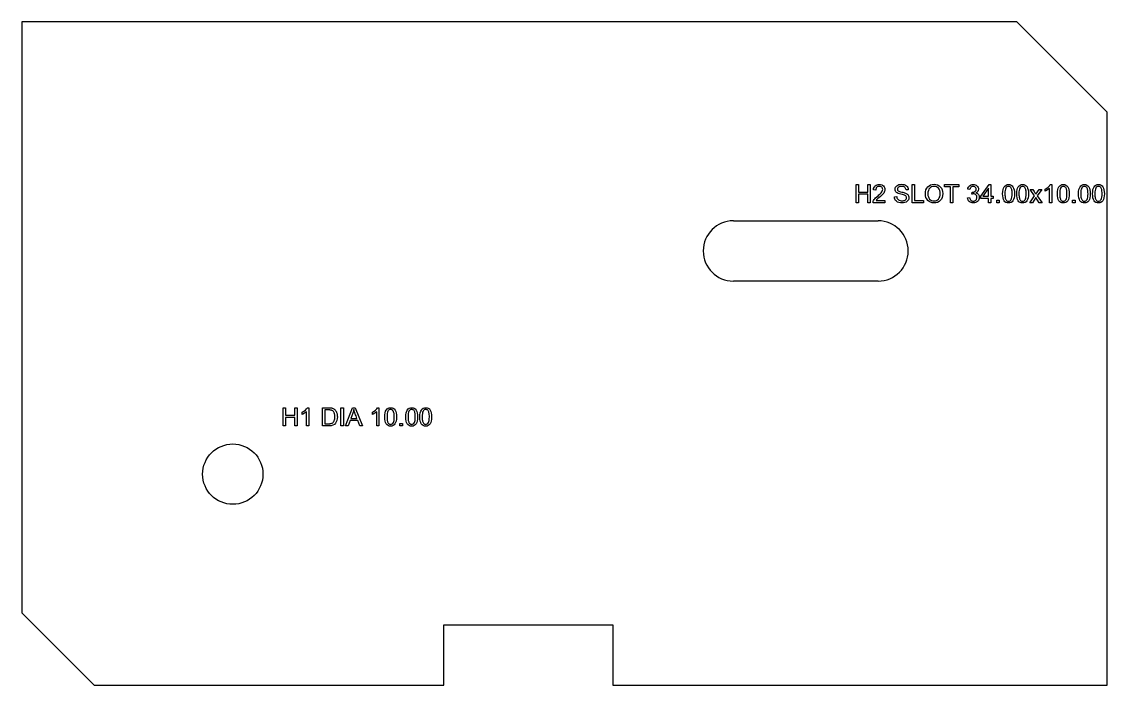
# Model space of a CAD drawing. Header units: millimetres. Extents: x 0 to 180, y 0 to 190.
# Drawn here: x 0 to 180, y 0 to 110 of the extents above; entities that cross this region are included whole.
import ezdxf

# ---------------------------------------------------------------- set-up
doc = ezdxf.new("R2010")
doc.units = ezdxf.units.MM
for name, color, linetype in [('CUT', 1, 'CONTINUOUS'), ('HOLE', 3, 'CONTINUOUS'), ('TEXT', 7, 'CONTINUOUS')]:
    doc.layers.add(name, color=color, linetype=linetype)

msp = doc.modelspace()

# ---------------------------------------------------------------- linework, layer by layer
at = {"layer": 'CUT'}
msp.add_lwpolyline([(12, 0), (70, 0), (70, 10), (98, 10), (98, 0), (180, 0), (180, 95), (165, 110), (0, 110), (0, 12), (12, 0)], close=True, dxfattribs=at)
at = {"layer": 'HOLE'}
for p, q in [((118, 77), (142, 77)), ((142, 67), (118, 67))]:
    msp.add_line(p, q, dxfattribs=at)
msp.add_circle((35, 35), 5, dxfattribs=at)
for centre, start, end in [((118, 72), 90, 270), ((142, 72), 270, 90)]:
    msp.add_arc(centre, 5, start, end, dxfattribs=at)
at = {"layer": 'TEXT'}
for points in [[(140.69, 80), (140.29, 80), (140.29, 81.41), (138.73, 81.41), (138.73, 80), (138.34, 80), (138.34, 83), (138.73, 83), (138.73, 81.77), (140.29, 81.77), (140.29, 83), (140.69, 83), (140.69, 80)], [(143.14, 80), (141.16, 80), (141.17, 80.13), (141.2, 80.26), (141.26, 80.38), (141.33, 80.51), (141.44, 80.65), (141.59, 80.81), (141.77, 80.98), (141.99, 81.16), (142.14, 81.28), (142.28, 81.41), (142.4, 81.53), (142.52, 81.66), (142.63, 81.79), (142.7, 81.92), (142.74, 82.06), (142.76, 82.19), (142.75, 82.3), (142.72, 82.4), (142.67, 82.48), (142.6, 82.56), (142.51, 82.63), (142.42, 82.67), (142.31, 82.7), (142.19, 82.71), (142.07, 82.7), (141.96, 82.67), (141.86, 82.63), (141.78, 82.56), (141.7, 82.47), (141.65, 82.37), (141.62, 82.25), (141.61, 82.1), (141.23, 82.15), (141.26, 82.35), (141.32, 82.52), (141.41, 82.67), (141.53, 82.79), (141.67, 82.89), (141.83, 82.96), (142, 83), (142.2, 83.01), (142.41, 83), (142.59, 82.95), (142.75, 82.88), (142.89, 82.77), (143, 82.64), (143.07, 82.5), (143.12, 82.35), (143.13, 82.18), (143.12, 82.03), (143.08, 81.89), (143.02, 81.74), (142.93, 81.6), (142.8, 81.43), (142.62, 81.25), (142.38, 81.04), (142.1, 80.8), (141.95, 80.68), (141.83, 80.56), (141.73, 80.45), (141.67, 80.36), (143.14, 80.36), (143.14, 80)], [(146.63, 82.12), (146.6, 82.25), (146.56, 82.37), (146.5, 82.47), (146.42, 82.55), (146.32, 82.61), (146.2, 82.66), (146.06, 82.69), (145.9, 82.7), (145.75, 82.69), (145.62, 82.67), (145.5, 82.63), (145.4, 82.58), (145.31, 82.52), (145.25, 82.44), (145.22, 82.35), (145.21, 82.25), (145.21, 82.16), (145.24, 82.08), (145.29, 82.01), (145.35, 81.96), (145.44, 81.91), (145.57, 81.86), (145.73, 81.82), (145.92, 81.77), (146.1, 81.73), (146.26, 81.69), (146.4, 81.64), (146.53, 81.6), (146.64, 81.55), (146.75, 81.49), (146.84, 81.42), (146.93, 81.33), (147.01, 81.23), (147.06, 81.12), (147.09, 80.99), (147.1, 80.85), (147.08, 80.66), (147.02, 80.49), (146.93, 80.34), (146.79, 80.2), (146.63, 80.09), (146.44, 80.01), (146.22, 79.96), (145.99, 79.95), (145.69, 79.97), (145.44, 80.02), (145.22, 80.11), (145.04, 80.23), (144.9, 80.38), (144.8, 80.56), (144.74, 80.75), (144.71, 80.96), (145.09, 81), (145.11, 80.83), (145.17, 80.69), (145.25, 80.57), (145.36, 80.47), (145.5, 80.4), (145.64, 80.35), (145.8, 80.32), (145.97, 80.31), (146.13, 80.32), (146.27, 80.34), (146.4, 80.38), (146.51, 80.44), (146.6, 80.52), (146.67, 80.61), (146.7, 80.7), (146.72, 80.82), (146.7, 80.93), (146.66, 81.03), (146.6, 81.11), (146.5, 81.17), (146.38, 81.23), (146.21, 81.29), (146.02, 81.34), (145.78, 81.4), (145.55, 81.46), (145.35, 81.53), (145.18, 81.61), (145.05, 81.7), (144.95, 81.81), (144.88, 81.93), (144.84, 82.07), (144.83, 82.22), (144.85, 82.39), (144.9, 82.55), (144.99, 82.69), (145.11, 82.82), (145.27, 82.92), (145.44, 82.99), (145.65, 83.04), (145.88, 83.05), (146.12, 83.04), (146.33, 82.99), (146.52, 82.92), (146.68, 82.82), (146.82, 82.69), (146.92, 82.53), (146.98, 82.35), (147.01, 82.15), (146.63, 82.12)], [(149.51, 80), (147.63, 80), (147.63, 83), (148.03, 83), (148.03, 80.36), (149.51, 80.36), (149.51, 80)], [(151.28, 83.05), (151.58, 83.02), (151.86, 82.94), (152.1, 82.81), (152.31, 82.62), (152.49, 82.39), (152.62, 82.13), (152.69, 81.83), (152.72, 81.5), (152.69, 81.16), (152.61, 80.87), (152.49, 80.6), (152.31, 80.37), (152.1, 80.19), (151.85, 80.05), (151.58, 79.98), (151.28, 79.95), (150.97, 79.98), (150.7, 80.06), (150.45, 80.2), (150.24, 80.39), (150.07, 80.62), (149.94, 80.88), (149.87, 81.16), (149.84, 81.46), (149.87, 81.81), (149.94, 82.12), (150.07, 82.39), (150.24, 82.63), (150.46, 82.81), (150.7, 82.95), (150.98, 83.02), (151.28, 83.05)], [(155.38, 82.64), (154.38, 82.64), (154.38, 80), (153.98, 80), (153.98, 82.64), (153, 82.64), (153, 83), (155.38, 83), (155.38, 82.64)], [(158.22, 81.62), (158.35, 81.59), (158.46, 81.53), (158.56, 81.45), (158.64, 81.35), (158.7, 81.24), (158.75, 81.13), (158.77, 81.01), (158.78, 80.88), (158.76, 80.69), (158.71, 80.51), (158.62, 80.35), (158.49, 80.21), (158.33, 80.1), (158.16, 80.01), (157.97, 79.97), (157.77, 79.95), (157.58, 79.96), (157.41, 80.01), (157.25, 80.08), (157.12, 80.18), (157, 80.31), (156.91, 80.45), (156.85, 80.61), (156.82, 80.79), (157.18, 80.84), (157.22, 80.7), (157.26, 80.58), (157.32, 80.48), (157.39, 80.4), (157.47, 80.33), (157.56, 80.29), (157.66, 80.26), (157.77, 80.25), (157.9, 80.26), (158.01, 80.3), (158.11, 80.35), (158.21, 80.43), (158.29, 80.53), (158.34, 80.63), (158.38, 80.75), (158.39, 80.88), (158.38, 81), (158.35, 81.11), (158.3, 81.21), (158.23, 81.29), (158.14, 81.37), (158.04, 81.42), (157.93, 81.45), (157.8, 81.46), (157.74, 81.46), (157.68, 81.45), (157.61, 81.44), (157.54, 81.42), (157.58, 81.74), (157.65, 81.74), (157.72, 81.75), (157.77, 81.75), (157.82, 81.76), (157.86, 81.77), (157.91, 81.78), (157.96, 81.8), (158.01, 81.83), (158.06, 81.86), (158.11, 81.89), (158.15, 81.94), (158.19, 81.99), (158.22, 82.04), (158.24, 82.1), (158.25, 82.17), (158.26, 82.24), (158.25, 82.35), (158.22, 82.44), (158.17, 82.52), (158.11, 82.59), (158.03, 82.64), (157.95, 82.68), (157.86, 82.7), (157.76, 82.71), (157.66, 82.7), (157.56, 82.68), (157.48, 82.63), (157.4, 82.57), (157.34, 82.49), (157.29, 82.4), (157.25, 82.29), (157.22, 82.17), (156.86, 82.23), (156.9, 82.42), (156.97, 82.58), (157.06, 82.71), (157.17, 82.82), (157.3, 82.9), (157.44, 82.97), (157.59, 83), (157.76, 83.01), (157.94, 83), (158.1, 82.96), (158.25, 82.89), (158.38, 82.79), (158.49, 82.67), (158.57, 82.54), (158.62, 82.39), (158.63, 82.23), (158.61, 82.04), (158.53, 81.87), (158.4, 81.74), (158.22, 81.63), (158.22, 81.62)], [(161.1, 80.72), (160.69, 80.72), (160.69, 80), (160.33, 80), (160.33, 80.72), (159.03, 80.72), (159.03, 81.06), (160.39, 83), (160.69, 83), (160.69, 81.06), (161.1, 81.06), (161.1, 80.72)], [(163.62, 83.01), (163.85, 82.99), (164.05, 82.92), (164.22, 82.8), (164.36, 82.63), (164.46, 82.41), (164.54, 82.15), (164.59, 81.84), (164.6, 81.48), (164.59, 81.12), (164.54, 80.8), (164.46, 80.54), (164.35, 80.33), (164.21, 80.16), (164.04, 80.04), (163.85, 79.97), (163.62, 79.95), (163.39, 79.97), (163.2, 80.04), (163.03, 80.16), (162.89, 80.33), (162.78, 80.55), (162.71, 80.81), (162.66, 81.12), (162.65, 81.48), (162.66, 81.84), (162.71, 82.16), (162.79, 82.42), (162.9, 82.63), (163.04, 82.8), (163.21, 82.92), (163.4, 82.99), (163.62, 83.01)], [(165.95, 83.01), (166.18, 82.99), (166.38, 82.92), (166.55, 82.8), (166.69, 82.63), (166.79, 82.41), (166.87, 82.15), (166.92, 81.84), (166.93, 81.48), (166.92, 81.12), (166.87, 80.8), (166.79, 80.54), (166.68, 80.33), (166.54, 80.16), (166.37, 80.04), (166.18, 79.97), (165.95, 79.95), (165.72, 79.97), (165.53, 80.04), (165.36, 80.16), (165.22, 80.33), (165.11, 80.55), (165.04, 80.81), (164.99, 81.12), (164.98, 81.48), (164.99, 81.84), (165.04, 82.16), (165.12, 82.42), (165.23, 82.63), (165.37, 82.8), (165.54, 82.92), (165.73, 82.99), (165.95, 83.01)], [(170.79, 80), (170.42, 80), (170.42, 82.35), (170.27, 82.22), (170.1, 82.11), (169.9, 82), (169.68, 81.9), (169.68, 82.26), (169.97, 82.42), (170.22, 82.6), (170.41, 82.8), (170.55, 83.01), (170.79, 83.01), (170.79, 80)], [(172.71, 83.01), (172.94, 82.99), (173.14, 82.92), (173.31, 82.8), (173.44, 82.63), (173.55, 82.41), (173.63, 82.15), (173.67, 81.84), (173.69, 81.48), (173.67, 81.12), (173.63, 80.8), (173.55, 80.54), (173.44, 80.33), (173.3, 80.16), (173.13, 80.04), (172.93, 79.97), (172.71, 79.95), (172.48, 79.97), (172.28, 80.04), (172.12, 80.16), (171.98, 80.33), (171.87, 80.55), (171.8, 80.81), (171.75, 81.12), (171.73, 81.48), (171.75, 81.84), (171.8, 82.16), (171.88, 82.42), (171.99, 82.63), (172.13, 82.8), (172.29, 82.92), (172.49, 82.99), (172.71, 83.01)], [(176.21, 83.01), (176.44, 82.99), (176.63, 82.92), (176.8, 82.8), (176.94, 82.63), (177.05, 82.41), (177.12, 82.15), (177.17, 81.84), (177.18, 81.48), (177.17, 81.12), (177.12, 80.8), (177.04, 80.54), (176.93, 80.33), (176.79, 80.16), (176.62, 80.04), (176.43, 79.97), (176.21, 79.95), (175.98, 79.97), (175.78, 80.04), (175.61, 80.16), (175.47, 80.33), (175.37, 80.55), (175.29, 80.81), (175.25, 81.12), (175.23, 81.48), (175.25, 81.84), (175.29, 82.16), (175.37, 82.42), (175.48, 82.63), (175.62, 82.8), (175.79, 82.92), (175.98, 82.99), (176.21, 83.01)], [(178.54, 83.01), (178.77, 82.99), (178.96, 82.92), (179.13, 82.8), (179.27, 82.63), (179.38, 82.41), (179.45, 82.15), (179.5, 81.84), (179.52, 81.48), (179.5, 81.12), (179.45, 80.8), (179.37, 80.54), (179.26, 80.33), (179.12, 80.16), (178.95, 80.04), (178.76, 79.97), (178.54, 79.95), (178.31, 79.97), (178.11, 80.04), (177.94, 80.16), (177.8, 80.33), (177.7, 80.55), (177.62, 80.81), (177.58, 81.12), (177.56, 81.48), (177.58, 81.84), (177.62, 82.16), (177.7, 82.42), (177.81, 82.63), (177.95, 82.8), (178.12, 82.92), (178.32, 82.99), (178.54, 83.01)], [(151.28, 80.29), (151.5, 80.31), (151.69, 80.37), (151.87, 80.47), (152.02, 80.61), (152.14, 80.78), (152.23, 80.99), (152.29, 81.23), (152.3, 81.5), (152.29, 81.77), (152.23, 82.01), (152.14, 82.22), (152.01, 82.4), (151.86, 82.53), (151.69, 82.63), (151.5, 82.69), (151.29, 82.71), (151.07, 82.69), (150.88, 82.63), (150.7, 82.54), (150.55, 82.4), (150.42, 82.23), (150.33, 82.01), (150.27, 81.75), (150.26, 81.45), (150.27, 81.21), (150.33, 80.98), (150.42, 80.78), (150.54, 80.61), (150.69, 80.47), (150.87, 80.37), (151.06, 80.31), (151.28, 80.29)], [(160.33, 81.06), (160.33, 82.41), (160.32, 82.41), (159.39, 81.06), (160.33, 81.06)], [(163.62, 80.25), (163.76, 80.27), (163.88, 80.32), (163.99, 80.41), (164.07, 80.54), (164.14, 80.71), (164.18, 80.92), (164.21, 81.18), (164.22, 81.48), (164.22, 81.69), (164.21, 81.89), (164.18, 82.05), (164.16, 82.19), (164.12, 82.32), (164.07, 82.42), (164.02, 82.51), (163.96, 82.58), (163.88, 82.64), (163.8, 82.68), (163.72, 82.7), (163.62, 82.71), (163.48, 82.69), (163.36, 82.64), (163.26, 82.55), (163.17, 82.42), (163.11, 82.25), (163.06, 82.04), (163.03, 81.78), (163.02, 81.48), (163.03, 81.27), (163.04, 81.08), (163.06, 80.91), (163.09, 80.77), (163.13, 80.65), (163.17, 80.54), (163.23, 80.45), (163.29, 80.38), (163.36, 80.32), (163.44, 80.28), (163.53, 80.26), (163.62, 80.25)], [(165.95, 80.25), (166.09, 80.27), (166.21, 80.32), (166.32, 80.41), (166.4, 80.54), (166.47, 80.71), (166.52, 80.92), (166.54, 81.18), (166.55, 81.48), (166.55, 81.69), (166.54, 81.89), (166.52, 82.05), (166.49, 82.19), (166.45, 82.32), (166.4, 82.42), (166.35, 82.51), (166.29, 82.58), (166.21, 82.64), (166.13, 82.68), (166.05, 82.7), (165.95, 82.71), (165.81, 82.69), (165.69, 82.64), (165.59, 82.55), (165.5, 82.42), (165.44, 82.25), (165.39, 82.04), (165.36, 81.78), (165.35, 81.48), (165.36, 81.27), (165.37, 81.08), (165.39, 80.91), (165.42, 80.77), (165.46, 80.65), (165.51, 80.54), (165.56, 80.45), (165.62, 80.38), (165.69, 80.32), (165.77, 80.28), (165.86, 80.26), (165.95, 80.25)], [(169.19, 80), (168.73, 80), (168.17, 80.86), (167.6, 80), (167.15, 80), (167.94, 81.13), (167.21, 82.17), (167.67, 82.17), (167.77, 82.01), (167.87, 81.87), (167.95, 81.75), (168.01, 81.65), (168.07, 81.56), (168.11, 81.5), (168.14, 81.45), (168.16, 81.42), (168.69, 82.17), (169.13, 82.17), (168.38, 81.15), (169.19, 80)], [(172.71, 80.25), (172.85, 80.27), (172.97, 80.32), (173.07, 80.41), (173.16, 80.54), (173.23, 80.71), (173.27, 80.92), (173.3, 81.18), (173.31, 81.48), (173.31, 81.69), (173.29, 81.89), (173.27, 82.05), (173.24, 82.19), (173.21, 82.32), (173.16, 82.42), (173.11, 82.51), (173.04, 82.58), (172.97, 82.64), (172.89, 82.68), (172.8, 82.7), (172.71, 82.71), (172.57, 82.69), (172.45, 82.64), (172.34, 82.55), (172.26, 82.42), (172.2, 82.25), (172.15, 82.04), (172.12, 81.78), (172.11, 81.48), (172.12, 81.27), (172.13, 81.08), (172.15, 80.91), (172.18, 80.77), (172.22, 80.65), (172.26, 80.54), (172.32, 80.45), (172.38, 80.38), (172.45, 80.32), (172.53, 80.28), (172.62, 80.26), (172.71, 80.25)], [(176.21, 80.25), (176.35, 80.27), (176.47, 80.32), (176.57, 80.41), (176.65, 80.54), (176.72, 80.71), (176.77, 80.92), (176.8, 81.18), (176.81, 81.48), (176.8, 81.69), (176.79, 81.89), (176.77, 82.05), (176.74, 82.19), (176.7, 82.32), (176.66, 82.42), (176.6, 82.51), (176.54, 82.58), (176.47, 82.64), (176.39, 82.68), (176.3, 82.7), (176.2, 82.71), (176.06, 82.69), (175.94, 82.64), (175.84, 82.55), (175.76, 82.42), (175.69, 82.25), (175.64, 82.04), (175.62, 81.78), (175.61, 81.48), (175.61, 81.27), (175.62, 81.08), (175.64, 80.91), (175.67, 80.77), (175.71, 80.65), (175.76, 80.54), (175.81, 80.45), (175.87, 80.38), (175.95, 80.32), (176.02, 80.28), (176.11, 80.26), (176.21, 80.25)], [(178.54, 80.25), (178.68, 80.27), (178.8, 80.32), (178.9, 80.41), (178.98, 80.54), (179.05, 80.71), (179.1, 80.92), (179.13, 81.18), (179.14, 81.48), (179.13, 81.69), (179.12, 81.89), (179.1, 82.05), (179.07, 82.19), (179.03, 82.32), (178.99, 82.42), (178.93, 82.51), (178.87, 82.58), (178.8, 82.64), (178.72, 82.68), (178.63, 82.7), (178.53, 82.71), (178.39, 82.69), (178.27, 82.64), (178.17, 82.55), (178.09, 82.42), (178.02, 82.25), (177.97, 82.04), (177.95, 81.78), (177.94, 81.48), (177.94, 81.27), (177.95, 81.08), (177.98, 80.91), (178, 80.77), (178.04, 80.65), (178.09, 80.54), (178.14, 80.45), (178.21, 80.38), (178.28, 80.32), (178.35, 80.28), (178.44, 80.26), (178.54, 80.25)], [(162.09, 80), (161.67, 80), (161.67, 80.42), (162.09, 80.42), (162.09, 80)], [(174.67, 80), (174.25, 80), (174.25, 80.42), (174.67, 80.42), (174.67, 80)], [(45.69, 43), (45.29, 43), (45.29, 44.41), (43.73, 44.41), (43.73, 43), (43.34, 43), (43.34, 46), (43.73, 46), (43.73, 44.77), (45.29, 44.77), (45.29, 46), (45.69, 46), (45.69, 43)], [(47.6, 43), (47.23, 43), (47.23, 45.35), (47.08, 45.22), (46.91, 45.11), (46.71, 45), (46.49, 44.9), (46.49, 45.26), (46.78, 45.42), (47.03, 45.6), (47.22, 45.8), (47.36, 46.01), (47.6, 46.01), (47.6, 43)], [(49.86, 46), (50.89, 46), (51.02, 46), (51.15, 45.99), (51.26, 45.98), (51.36, 45.97), (51.46, 45.95), (51.55, 45.92), (51.65, 45.89), (51.74, 45.84), (51.82, 45.78), (51.9, 45.71), (51.98, 45.63), (52.05, 45.54), (52.11, 45.44), (52.17, 45.34), (52.22, 45.23), (52.26, 45.11), (52.29, 44.98), (52.32, 44.84), (52.33, 44.68), (52.34, 44.52), (52.32, 44.2), (52.26, 43.91), (52.16, 43.65), (52.02, 43.43), (51.84, 43.24), (51.59, 43.11), (51.29, 43.03), (50.94, 43), (49.86, 43), (49.86, 46)], [(50.25, 43.36), (50.9, 43.36), (50.99, 43.36), (51.08, 43.36), (51.17, 43.37), (51.25, 43.38), (51.33, 43.4), (51.4, 43.43), (51.48, 43.46), (51.56, 43.51), (51.64, 43.58), (51.71, 43.66), (51.77, 43.75), (51.82, 43.87), (51.87, 44), (51.9, 44.16), (51.92, 44.33), (51.93, 44.52), (51.93, 44.64), (51.92, 44.74), (51.91, 44.85), (51.89, 44.95), (51.86, 45.04), (51.83, 45.13), (51.79, 45.22), (51.74, 45.3), (51.69, 45.38), (51.63, 45.44), (51.56, 45.49), (51.49, 45.54), (51.43, 45.57), (51.36, 45.6), (51.29, 45.62), (51.22, 45.63), (51.15, 45.63), (51.07, 45.64), (50.98, 45.64), (50.88, 45.64), (50.25, 45.64), (50.25, 43.36)], [(53.33, 43), (52.93, 43), (52.93, 46), (53.33, 46), (53.33, 43)], [(56.51, 43), (56.06, 43), (55.71, 43.91), (54.46, 43.91), (54.13, 43), (53.71, 43), (54.86, 46), (55.29, 46), (56.51, 43)], [(55.59, 44.23), (55.5, 44.46), (55.43, 44.66), (55.36, 44.84), (55.3, 44.99), (55.26, 45.12), (55.22, 45.22), (55.19, 45.29), (55.18, 45.33), (55.15, 45.41), (55.13, 45.49), (55.1, 45.58), (55.07, 45.69), (55.06, 45.69), (55.03, 45.54), (54.99, 45.4), (54.95, 45.26), (54.91, 45.13), (54.57, 44.23), (55.59, 44.23)], [(59.24, 43), (58.88, 43), (58.88, 45.35), (58.73, 45.22), (58.55, 45.11), (58.36, 45), (58.14, 44.9), (58.14, 45.26), (58.43, 45.42), (58.67, 45.6), (58.86, 45.8), (59, 46.01), (59.24, 46.01), (59.24, 43)], [(61.17, 46.01), (61.4, 45.99), (61.6, 45.92), (61.76, 45.8), (61.9, 45.63), (62.01, 45.41), (62.08, 45.15), (62.13, 44.84), (62.15, 44.48), (62.13, 44.12), (62.08, 43.8), (62, 43.54), (61.89, 43.33), (61.75, 43.16), (61.59, 43.04), (61.39, 42.97), (61.17, 42.95), (60.94, 42.97), (60.74, 43.04), (60.57, 43.16), (60.44, 43.33), (60.33, 43.55), (60.25, 43.81), (60.21, 44.12), (60.19, 44.48), (60.21, 44.84), (60.25, 45.16), (60.33, 45.42), (60.44, 45.63), (60.58, 45.8), (60.75, 45.92), (60.95, 45.99), (61.17, 46.01)], [(61.17, 43.25), (61.31, 43.27), (61.43, 43.32), (61.53, 43.41), (61.62, 43.54), (61.68, 43.71), (61.73, 43.92), (61.76, 44.18), (61.77, 44.48), (61.76, 44.69), (61.75, 44.89), (61.73, 45.05), (61.7, 45.19), (61.66, 45.32), (61.62, 45.42), (61.56, 45.51), (61.5, 45.58), (61.43, 45.64), (61.35, 45.68), (61.26, 45.7), (61.16, 45.71), (61.02, 45.69), (60.9, 45.64), (60.8, 45.55), (60.72, 45.42), (60.65, 45.25), (60.61, 45.04), (60.58, 44.78), (60.57, 44.48), (60.57, 44.27), (60.59, 44.08), (60.61, 43.91), (60.64, 43.77), (60.67, 43.65), (60.72, 43.54), (60.77, 43.45), (60.84, 43.38), (60.91, 43.32), (60.99, 43.28), (61.07, 43.26), (61.17, 43.25)], [(64.66, 46.01), (64.89, 45.99), (65.09, 45.92), (65.26, 45.8), (65.4, 45.63), (65.5, 45.41), (65.58, 45.15), (65.63, 44.84), (65.64, 44.48), (65.63, 44.12), (65.58, 43.8), (65.5, 43.54), (65.39, 43.33), (65.25, 43.16), (65.08, 43.04), (64.89, 42.97), (64.66, 42.95), (64.43, 42.97), (64.24, 43.04), (64.07, 43.16), (63.93, 43.33), (63.82, 43.55), (63.75, 43.81), (63.7, 44.12), (63.69, 44.48), (63.7, 44.84), (63.75, 45.16), (63.83, 45.42), (63.94, 45.63), (64.08, 45.8), (64.25, 45.92), (64.44, 45.99), (64.66, 46.01)], [(64.66, 43.25), (64.8, 43.27), (64.92, 43.32), (65.03, 43.41), (65.11, 43.54), (65.18, 43.71), (65.22, 43.92), (65.25, 44.18), (65.26, 44.48), (65.26, 44.69), (65.25, 44.89), (65.23, 45.05), (65.2, 45.19), (65.16, 45.32), (65.11, 45.42), (65.06, 45.51), (65, 45.58), (64.92, 45.64), (64.84, 45.68), (64.76, 45.7), (64.66, 45.71), (64.52, 45.69), (64.4, 45.64), (64.3, 45.55), (64.21, 45.42), (64.15, 45.25), (64.1, 45.04), (64.07, 44.78), (64.06, 44.48), (64.07, 44.27), (64.08, 44.08), (64.1, 43.91), (64.13, 43.77), (64.17, 43.65), (64.21, 43.54), (64.27, 43.45), (64.33, 43.38), (64.4, 43.32), (64.48, 43.28), (64.57, 43.26), (64.66, 43.25)], [(66.99, 46.01), (67.22, 45.99), (67.42, 45.92), (67.59, 45.8), (67.73, 45.63), (67.83, 45.41), (67.91, 45.15), (67.96, 44.84), (67.97, 44.48), (67.96, 44.12), (67.91, 43.8), (67.83, 43.54), (67.72, 43.33), (67.58, 43.16), (67.41, 43.04), (67.22, 42.97), (66.99, 42.95), (66.77, 42.97), (66.57, 43.04), (66.4, 43.16), (66.26, 43.33), (66.16, 43.55), (66.08, 43.81), (66.03, 44.12), (66.02, 44.48), (66.03, 44.84), (66.08, 45.16), (66.16, 45.42), (66.27, 45.63), (66.41, 45.8), (66.58, 45.92), (66.77, 45.99), (66.99, 46.01)], [(66.99, 43.25), (67.13, 43.27), (67.25, 43.32), (67.36, 43.41), (67.44, 43.54), (67.51, 43.71), (67.56, 43.92), (67.58, 44.18), (67.59, 44.48), (67.59, 44.69), (67.58, 44.89), (67.56, 45.05), (67.53, 45.19), (67.49, 45.32), (67.44, 45.42), (67.39, 45.51), (67.33, 45.58), (67.26, 45.64), (67.18, 45.68), (67.09, 45.7), (66.99, 45.71), (66.85, 45.69), (66.73, 45.64), (66.63, 45.55), (66.54, 45.42), (66.48, 45.25), (66.43, 45.04), (66.4, 44.78), (66.39, 44.48), (66.4, 44.27), (66.41, 44.08), (66.43, 43.91), (66.46, 43.77), (66.5, 43.65), (66.55, 43.54), (66.6, 43.45), (66.66, 43.38), (66.73, 43.32), (66.81, 43.28), (66.9, 43.26), (66.99, 43.25)], [(63.13, 43), (62.71, 43), (62.71, 43.42), (63.13, 43.42), (63.13, 43)]]:
    msp.add_lwpolyline(points, dxfattribs=at)

doc.saveas('drawing.dxf')
